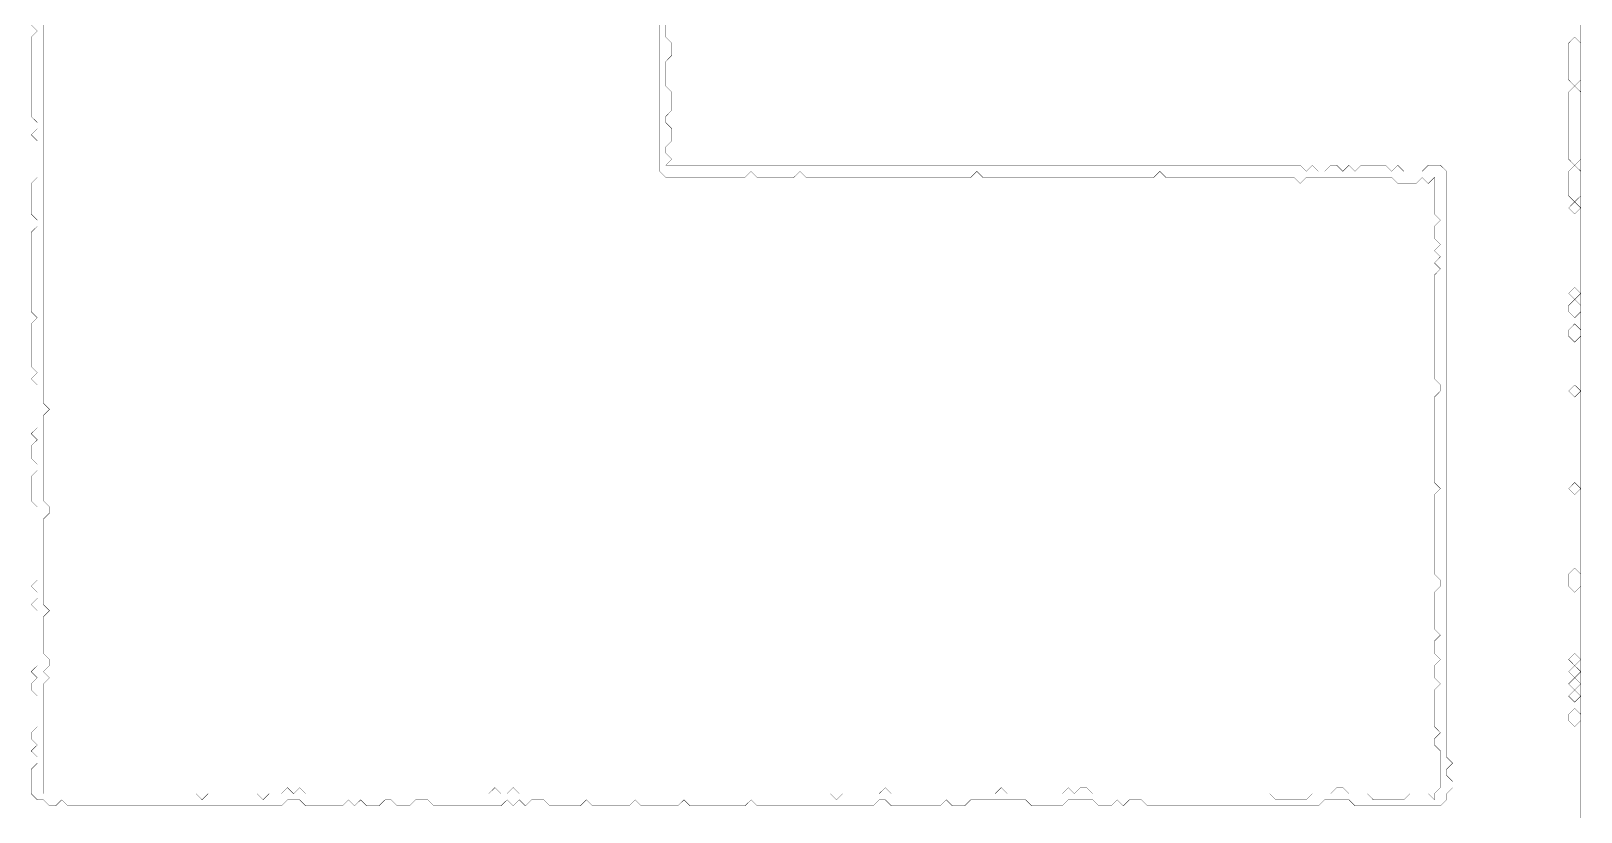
# Model space of a CAD drawing. Header units: metres. Extents: x 0 to 5082, y -5082 to 0.
# Drawn here: x 2556 to 5082, y -2536 to -1263 of the extents above; entities that cross this region are included whole.
import ezdxf

# ---------------------------------------------------------------- set-up
doc = ezdxf.new("R2010")
doc.units = ezdxf.units.M
doc.layers.add('conductor', color=1, linetype='Continuous')
doc.layers.add('substrate', color=5, linetype='Continuous')

msp = doc.modelspace()

# ---------------------------------------------------------------- linework, layer by layer
at = {"layer": 'conductor', "const_width": 0.5}
msp.add_lwpolyline([(2575.8, -1253.1), (2575.8, -1263.1), (2575.8, -1273), (2575.8, -1282.9), (2575.8, -1292.9), (2575.8, -1302.8), (2575.8, -1312.8), (2575.8, -1322.7), (2575.8, -1332.7), (2575.8, -1342.6), (2575.8, -1352.6), (2575.8, -1362.5), (2575.8, -1372.5), (2575.8, -1382.4), (2575.8, -1392.3), (2575.8, -1402.3), (2575.8, -1412.2), (2575.8, -1422.2), (2575.8, -1432.1), (2575.8, -1442.1), (2575.8, -1452), (2575.8, -1462), (2575.8, -1471.9), (2575.8, -1481.9), (2575.8, -1491.8), (2575.8, -1501.7), (2575.8, -1511.7), (2575.8, -1521.6), (2575.8, -1531.6), (2575.8, -1541.5), (2575.8, -1551.5), (2575.8, -1561.4), (2575.8, -1571.4), (2575.8, -1581.3), (2575.8, -1591.2), (2575.8, -1601.2), (2575.8, -1611.1), (2575.8, -1621.1), (2575.8, -1631), (2575.8, -1641), (2575.8, -1650.9), (2575.8, -1660.9), (2575.8, -1670.8), (2575.8, -1680.8), (2575.8, -1690.7), (2575.8, -1700.6), (2575.8, -1710.6), (2575.8, -1720.5), (2575.8, -1730.5), (2575.8, -1740.4), (2575.8, -1750.4), (2575.8, -1760.3), (2575.8, -1770.3), (2575.8, -1780.2), (2575.8, -1790.2), (2575.8, -1800.1), (2575.8, -1810), (2575.8, -1820), (2575.8, -1829.9), (2575.8, -1839.9), (2575.8, -1849.8), (2575.8, -1859.8), (2575.8, -1869.7), (2585.8, -1879.7), (2575.8, -1889.6), (2575.8, -1899.6), (2575.8, -1909.5), (2575.8, -1919.4), (2575.8, -1929.4), (2575.8, -1939.3), (2575.8, -1949.3), (2575.8, -1959.2), (2575.8, -1969.2), (2575.8, -1979.1), (2575.8, -1989.1), (2575.8, -1999), (2575.8, -2009), (2575.8, -2018.9), (2575.8, -2028.8), (2585.8, -2038.8), (2585.8, -2048.7), (2575.8, -2058.7), (2575.8, -2068.6), (2575.8, -2078.6), (2575.8, -2088.5), (2575.8, -2098.5), (2575.8, -2108.4), (2575.8, -2118.4), (2575.8, -2128.3), (2575.8, -2138.2), (2575.8, -2148.2), (2575.8, -2158.1), (2575.8, -2168.1), (2575.8, -2178), (2575.8, -2188), (2575.8, -2197.9), (2585.8, -2207.9), (2575.8, -2217.8), (2575.8, -2227.8), (2575.8, -2237.7), (2575.8, -2247.6), (2575.8, -2257.6), (2575.8, -2267.5), (2575.8, -2277.5), (2585.8, -2287.4), (2585.8, -2297.4), (2575.8, -2307.3), (2585.8, -2317.3), (2575.8, -2327.2), (2575.8, -2337.1), (2575.8, -2347.1), (2575.8, -2357), (2575.8, -2367), (2575.8, -2376.9), (2575.8, -2386.9), (2575.8, -2396.8), (2575.8, -2406.8), (2575.8, -2416.7), (2575.8, -2426.7), (2575.8, -2436.6), (2575.8, -2446.5), (2575.8, -2456.5), (2575.8, -2466.4), (2575.8, -2476.4), (2575.8, -2486.3), (2575.8, -2496.3), (2575.8, -2506.2), (2585.8, -2506.2), (2595.7, -2506.2), (2605.7, -2506.2), (2615.6, -2506.2), (2625.6, -2506.2), (2635.5, -2506.2), (2645.5, -2506.2), (2655.4, -2506.2), (2665.3, -2506.2), (2675.3, -2506.2), (2685.2, -2506.2), (2695.2, -2506.2), (2705.1, -2506.2), (2715.1, -2506.2), (2725, -2506.2), (2735, -2506.2), (2744.9, -2506.2), (2754.9, -2506.2), (2764.8, -2506.2), (2774.7, -2506.2), (2784.7, -2506.2), (2794.6, -2506.2), (2804.6, -2506.2), (2814.5, -2506.2), (2824.5, -2506.2), (2834.4, -2516.2), (2844.4, -2506.2), (2854.3, -2506.2), (2864.2, -2506.2), (2874.2, -2506.2), (2884.1, -2506.2), (2894.1, -2506.2), (2904, -2506.2), (2914, -2506.2), (2923.9, -2506.2), (2933.9, -2516.2), (2943.8, -2506.2), (2953.8, -2506.2), (2963.7, -2506.2), (2973.6, -2496.3), (2983.6, -2506.2), (2993.5, -2496.3), (3003.5, -2506.2), (3013.4, -2506.2), (3023.4, -2506.2), (3033.3, -2506.2), (3043.3, -2506.2), (3053.2, -2506.2), (3063.2, -2506.2), (3073.1, -2506.2), (3083, -2506.2), (3093, -2506.2), (3102.9, -2506.2), (3112.9, -2506.2), (3122.8, -2506.2), (3132.8, -2506.2), (3142.7, -2506.2), (3152.7, -2506.2), (3162.6, -2506.2), (3172.6, -2506.2), (3182.5, -2506.2), (3192.4, -2506.2), (3202.4, -2506.2), (3212.3, -2506.2), (3222.3, -2506.2), (3232.2, -2506.2), (3242.2, -2506.2), (3252.1, -2506.2), (3262.1, -2506.2), (3272, -2506.2), (3282, -2506.2), (3291.9, -2506.2), (3301.8, -2506.2), (3311.8, -2496.3), (3321.7, -2506.2), (3331.7, -2506.2), (3341.6, -2496.3), (3351.6, -2506.2), (3361.5, -2506.2), (3371.5, -2506.2), (3381.4, -2506.2), (3391.4, -2506.2), (3401.3, -2506.2), (3411.2, -2506.2), (3421.2, -2506.2), (3431.1, -2506.2), (3441.1, -2506.2), (3451, -2506.2), (3461, -2506.2), (3470.9, -2506.2), (3480.9, -2506.2), (3490.8, -2506.2), (3500.8, -2506.2), (3510.7, -2506.2), (3520.6, -2506.2), (3530.6, -2506.2), (3540.5, -2506.2), (3550.5, -2506.2), (3560.4, -2506.2), (3570.4, -2506.2), (3580.3, -2506.2), (3590.3, -2506.2), (3600.2, -2506.2), (3610.1, -2506.2), (3620.1, -2506.2), (3630, -2506.2), (3640, -2506.2), (3649.9, -2506.2), (3659.9, -2506.2), (3669.8, -2506.2), (3679.8, -2506.2), (3689.7, -2506.2), (3699.7, -2506.2), (3709.6, -2506.2), (3719.5, -2506.2), (3729.5, -2506.2), (3739.4, -2506.2), (3749.4, -2506.2), (3759.3, -2506.2), (3769.3, -2506.2), (3779.2, -2506.2), (3789.2, -2506.2), (3799.1, -2506.2), (3809.1, -2506.2), (3819, -2506.2), (3828.9, -2506.2), (3838.9, -2506.2), (3848.8, -2506.2), (3858.8, -2506.2), (3868.7, -2516.2), (3878.7, -2506.2), (3888.6, -2506.2), (3898.6, -2506.2), (3908.5, -2506.2), (3918.5, -2506.2), (3928.4, -2506.2), (3938.3, -2506.2), (3948.3, -2496.3), (3958.2, -2506.2), (3968.2, -2506.2), (3978.1, -2506.2), (3988.1, -2506.2), (3998, -2506.2), (4008, -2506.2), (4017.9, -2506.2), (4027.9, -2506.2), (4037.8, -2506.2), (4047.7, -2506.2), (4057.7, -2506.2), (4067.6, -2506.2), (4077.6, -2506.2), (4087.5, -2506.2), (4097.5, -2506.2), (4107.4, -2506.2), (4117.4, -2506.2), (4127.3, -2506.2), (4137.2, -2496.3), (4147.2, -2506.2), (4157.1, -2506.2), (4167.1, -2506.2), (4177, -2506.2), (4187, -2506.2), (4196.9, -2506.2), (4206.9, -2506.2), (4216.8, -2506.2), (4226.8, -2506.2), (4236.7, -2506.2), (4246.6, -2496.3), (4256.6, -2506.2), (4266.5, -2496.3), (4276.5, -2496.3), (4286.4, -2506.2), (4296.4, -2506.2), (4306.3, -2506.2), (4316.3, -2506.2), (4326.2, -2506.2), (4336.2, -2506.2), (4346.1, -2506.2), (4356, -2506.2), (4366, -2506.2), (4375.9, -2506.2), (4385.9, -2506.2), (4395.8, -2506.2), (4405.8, -2506.2), (4415.7, -2506.2), (4425.7, -2506.2), (4435.6, -2506.2), (4445.6, -2506.2), (4455.5, -2506.2), (4465.4, -2506.2), (4475.4, -2506.2), (4485.3, -2506.2), (4495.3, -2506.2), (4505.2, -2506.2), (4515.2, -2506.2), (4525.1, -2506.2), (4535.1, -2506.2), (4545, -2506.2), (4555, -2506.2), (4564.9, -2506.2), (4574.8, -2506.2), (4584.8, -2516.2), (4594.7, -2516.2), (4604.7, -2516.2), (4614.6, -2516.2), (4624.6, -2516.2), (4634.5, -2516.2), (4644.5, -2506.2), (4654.4, -2506.2), (4664.4, -2506.2), (4674.3, -2506.2), (4684.2, -2496.3), (4694.2, -2496.3), (4704.1, -2506.2), (4714.1, -2506.2), (4724, -2506.2), (4734, -2506.2), (4743.9, -2516.2), (4753.9, -2516.2), (4763.8, -2516.2), (4773.8, -2516.2), (4783.7, -2516.2), (4793.6, -2516.2), (4803.6, -2506.2), (4813.5, -2506.2), (4823.5, -2506.2), (4833.4, -2506.2), (4843.4, -2516.2), (4843.4, -2506.2), (4853.3, -2496.3), (4853.3, -2486.3), (4853.3, -2476.4), (4853.3, -2466.4), (4853.3, -2456.5), (4853.3, -2446.5), (4853.3, -2436.6), (4843.4, -2426.7), (4843.4, -2416.7), (4853.3, -2406.8), (4843.4, -2396.8), (4843.4, -2386.9), (4843.4, -2376.9), (4843.4, -2367), (4843.4, -2357), (4843.4, -2347.1), (4843.4, -2337.1), (4853.3, -2327.2), (4843.4, -2317.3), (4843.4, -2307.3), (4843.4, -2297.4), (4853.3, -2287.4), (4843.4, -2277.5), (4843.4, -2267.5), (4843.4, -2257.6), (4853.3, -2247.6), (4843.4, -2237.7), (4843.4, -2227.8), (4843.4, -2217.8), (4843.4, -2207.9), (4843.4, -2197.9), (4843.4, -2188), (4843.4, -2178), (4853.3, -2168.1), (4853.3, -2158.1), (4843.4, -2148.2), (4843.4, -2138.2), (4843.4, -2128.3), (4843.4, -2118.4), (4843.4, -2108.4), (4843.4, -2098.5), (4843.4, -2088.5), (4843.4, -2078.6), (4843.4, -2068.6), (4843.4, -2058.7), (4843.4, -2048.7), (4843.4, -2038.8), (4843.4, -2028.8), (4843.4, -2018.9), (4853.3, -2009), (4843.4, -1999), (4843.4, -1989.1), (4843.4, -1979.1), (4843.4, -1969.2), (4843.4, -1959.2), (4843.4, -1949.3), (4843.4, -1939.3), (4843.4, -1929.4), (4843.4, -1919.4), (4843.4, -1909.5), (4843.4, -1899.6), (4843.4, -1889.6), (4843.4, -1879.7), (4843.4, -1869.7), (4843.4, -1859.8), (4853.3, -1849.8), (4853.3, -1839.9), (4843.4, -1829.9), (4843.4, -1820), (4843.4, -1810), (4843.4, -1800.1), (4843.4, -1790.2), (4843.4, -1780.2), (4843.4, -1770.3), (4843.4, -1760.3), (4843.4, -1750.4), (4843.4, -1740.4), (4843.4, -1730.5), (4843.4, -1720.5), (4843.4, -1710.6), (4843.4, -1700.6), (4843.4, -1690.7), (4843.4, -1680.8), (4843.4, -1670.8), (4843.4, -1660.9), (4853.3, -1650.9), (4843.4, -1641), (4853.3, -1631), (4843.4, -1621.1), (4853.3, -1611.1), (4843.4, -1601.2), (4843.4, -1591.2), (4843.4, -1581.3), (4853.3, -1571.4), (4843.4, -1561.4), (4843.4, -1551.5), (4843.4, -1541.5), (4843.4, -1531.6), (4843.4, -1521.6), (4843.4, -1511.7), (4843.4, -1501.7), (4833.4, -1511.7), (4823.5, -1501.7), (4813.5, -1511.7), (4803.6, -1511.7), (4793.6, -1511.7), (4783.7, -1511.7), (4773.8, -1501.7), (4763.8, -1501.7), (4753.9, -1501.7), (4743.9, -1501.7), (4734, -1501.7), (4724, -1501.7), (4714.1, -1501.7), (4704.1, -1501.7), (4694.2, -1501.7), (4684.2, -1501.7), (4674.3, -1501.7), (4664.4, -1501.7), (4654.4, -1501.7), (4644.5, -1501.7), (4634.5, -1501.7), (4624.6, -1511.7), (4614.6, -1501.7), (4604.7, -1501.7), (4594.7, -1501.7), (4584.8, -1501.7), (4574.8, -1501.7), (4564.9, -1501.7), (4555, -1501.7), (4545, -1501.7), (4535.1, -1501.7), (4525.1, -1501.7), (4515.2, -1501.7), (4505.2, -1501.7), (4495.3, -1501.7), (4485.3, -1501.7), (4475.4, -1501.7), (4465.4, -1501.7), (4455.5, -1501.7), (4445.6, -1501.7), (4435.6, -1501.7), (4425.7, -1501.7), (4415.7, -1501.7), (4405.8, -1501.7), (4395.8, -1491.8), (4385.9, -1501.7), (4375.9, -1501.7), (4366, -1501.7), (4356, -1501.7), (4346.1, -1501.7), (4336.2, -1501.7), (4326.2, -1501.7), (4316.3, -1501.7), (4306.3, -1501.7), (4296.4, -1501.7), (4286.4, -1501.7), (4276.5, -1501.7), (4266.5, -1501.7), (4256.6, -1501.7), (4246.6, -1501.7), (4236.7, -1501.7), (4226.8, -1501.7), (4216.8, -1501.7), (4206.9, -1501.7), (4196.9, -1501.7), (4187, -1501.7), (4177, -1501.7), (4167.1, -1501.7), (4157.1, -1501.7), (4147.2, -1501.7), (4137.2, -1501.7), (4127.3, -1501.7), (4117.4, -1501.7), (4107.4, -1501.7), (4097.5, -1491.8), (4087.5, -1501.7), (4077.6, -1501.7), (4067.6, -1501.7), (4057.7, -1501.7), (4047.7, -1501.7), (4037.8, -1501.7), (4027.9, -1501.7), (4017.9, -1501.7), (4008, -1501.7), (3998, -1501.7), (3988.1, -1501.7), (3978.1, -1501.7), (3968.2, -1501.7), (3958.2, -1501.7), (3948.3, -1501.7), (3938.3, -1501.7), (3928.4, -1501.7), (3918.5, -1501.7), (3908.5, -1501.7), (3898.6, -1501.7), (3888.6, -1501.7), (3878.7, -1501.7), (3868.7, -1501.7), (3858.8, -1501.7), (3848.8, -1501.7), (3838.9, -1501.7), (3828.9, -1501.7), (3819, -1501.7), (3809.1, -1491.8), (3799.1, -1501.7), (3789.2, -1501.7), (3779.2, -1501.7), (3769.3, -1501.7), (3759.3, -1501.7), (3749.4, -1501.7), (3739.4, -1501.7), (3729.5, -1491.8), (3719.5, -1501.7), (3709.6, -1501.7), (3699.7, -1501.7), (3689.7, -1501.7), (3679.8, -1501.7), (3669.8, -1501.7), (3659.9, -1501.7), (3649.9, -1501.7), (3640, -1501.7), (3630, -1501.7), (3620.1, -1501.7), (3610.1, -1501.7), (3600.2, -1501.7), (3590.3, -1501.7), (3580.3, -1491.8), (3580.3, -1481.9), (3580.3, -1471.9), (3580.3, -1462), (3580.3, -1452), (3580.3, -1442.1), (3580.3, -1432.1), (3580.3, -1422.2), (3580.3, -1412.2), (3580.3, -1402.3), (3580.3, -1392.3), (3580.3, -1382.4), (3580.3, -1372.5), (3580.3, -1362.5), (3580.3, -1352.6), (3580.3, -1342.6), (3580.3, -1332.7), (3580.3, -1322.7), (3580.3, -1312.8), (3580.3, -1302.8), (3580.3, -1292.9), (3580.3, -1282.9), (3580.3, -1273), (3580.3, -1263.1), (3580.3, -1253.1)], dxfattribs=at)
at = {"layer": 'substrate', "const_width": 0.5}
for points in [[(3590.3, -1253.1), (3590.3, -1263.1), (3590.3, -1273), (3600.2, -1282.9), (3600.2, -1292.9), (3600.2, -1302.8), (3590.3, -1312.8), (3590.3, -1322.7), (3590.3, -1332.7), (3590.3, -1342.6), (3590.3, -1352.6), (3600.2, -1362.5), (3600.2, -1372.5), (3600.2, -1382.4), (3600.2, -1392.3), (3590.3, -1402.3), (3590.3, -1412.2), (3600.2, -1422.2), (3600.2, -1432.1), (3600.2, -1442.1), (3590.3, -1452), (3590.3, -1462), (3600.2, -1471.9), (3590.3, -1481.9), (3600.2, -1481.9), (3610.1, -1481.9), (3620.1, -1481.9), (3630, -1481.9), (3640, -1481.9), (3649.9, -1481.9), (3659.9, -1481.9), (3669.8, -1481.9), (3679.8, -1481.9), (3689.7, -1481.9), (3699.7, -1481.9), (3709.6, -1481.9), (3719.5, -1481.9), (3729.5, -1481.9), (3739.4, -1481.9), (3749.4, -1481.9), (3759.3, -1481.9), (3769.3, -1481.9), (3779.2, -1481.9), (3789.2, -1481.9), (3799.1, -1481.9), (3809.1, -1481.9), (3819, -1481.9), (3828.9, -1481.9), (3838.9, -1481.9), (3848.8, -1481.9), (3858.8, -1481.9), (3868.7, -1481.9), (3878.7, -1481.9), (3888.6, -1481.9), (3898.6, -1481.9), (3908.5, -1481.9), (3918.5, -1481.9), (3928.4, -1481.9), (3938.3, -1481.9), (3948.3, -1481.9), (3958.2, -1481.9), (3968.2, -1481.9), (3978.1, -1481.9), (3988.1, -1481.9), (3998, -1481.9), (4008, -1481.9), (4017.9, -1481.9), (4027.9, -1481.9), (4037.8, -1481.9), (4047.7, -1481.9), (4057.7, -1481.9), (4067.6, -1481.9), (4077.6, -1481.9), (4087.5, -1481.9), (4097.5, -1481.9), (4107.4, -1481.9), (4117.4, -1481.9), (4127.3, -1481.9), (4137.2, -1481.9), (4147.2, -1481.9), (4157.1, -1481.9), (4167.1, -1481.9), (4177, -1481.9), (4187, -1481.9), (4196.9, -1481.9), (4206.9, -1481.9), (4216.8, -1481.9), (4226.8, -1481.9), (4236.7, -1481.9), (4246.6, -1481.9), (4256.6, -1481.9), (4266.5, -1481.9), (4276.5, -1481.9), (4286.4, -1481.9), (4296.4, -1481.9), (4306.3, -1481.9), (4316.3, -1481.9), (4326.2, -1481.9), (4336.2, -1481.9), (4346.1, -1481.9), (4356, -1481.9), (4366, -1481.9), (4375.9, -1481.9), (4385.9, -1481.9), (4395.8, -1481.9), (4405.8, -1481.9), (4415.7, -1481.9), (4425.7, -1481.9), (4435.6, -1481.9), (4445.6, -1481.9), (4455.5, -1481.9), (4465.4, -1481.9), (4475.4, -1481.9), (4485.3, -1481.9), (4495.3, -1481.9), (4505.2, -1481.9), (4515.2, -1481.9), (4525.1, -1481.9), (4535.1, -1481.9), (4545, -1481.9), (4555, -1481.9), (4564.9, -1481.9), (4574.8, -1481.9), (4584.8, -1481.9), (4594.7, -1481.9), (4604.7, -1481.9), (4614.6, -1481.9), (4624.6, -1481.9), (4634.5, -1491.8), (4644.5, -1481.9), (4654.4, -1491.8), (4664.4, -1491.8), (4674.3, -1481.9), (4684.2, -1481.9), (4694.2, -1491.8), (4704.1, -1481.9), (4714.1, -1491.8), (4724, -1481.9), (4734, -1481.9), (4743.9, -1481.9), (4753.9, -1481.9), (4763.8, -1481.9), (4773.8, -1491.8), (4783.7, -1481.9), (4793.6, -1491.8), (4803.6, -1491.8), (4813.5, -1491.8), (4823.5, -1491.8), (4833.4, -1481.9), (4843.4, -1481.9), (4853.3, -1481.9), (4863.3, -1491.8), (4863.3, -1501.7), (4863.3, -1511.7), (4863.3, -1521.6), (4863.3, -1531.6), (4863.3, -1541.5), (4863.3, -1551.5), (4863.3, -1561.4), (4863.3, -1571.4), (4863.3, -1581.3), (4863.3, -1591.2), (4863.3, -1601.2), (4863.3, -1611.1), (4863.3, -1621.1), (4863.3, -1631), (4863.3, -1641), (4863.3, -1650.9), (4863.3, -1660.9), (4863.3, -1670.8), (4863.3, -1680.8), (4863.3, -1690.7), (4863.3, -1700.6), (4863.3, -1710.6), (4863.3, -1720.5), (4863.3, -1730.5), (4863.3, -1740.4), (4863.3, -1750.4), (4863.3, -1760.3), (4863.3, -1770.3), (4863.3, -1780.2), (4863.3, -1790.2), (4863.3, -1800.1), (4863.3, -1810), (4863.3, -1820), (4863.3, -1829.9), (4863.3, -1839.9), (4863.3, -1849.8), (4863.3, -1859.8), (4863.3, -1869.7), (4863.3, -1879.7), (4863.3, -1889.6), (4863.3, -1899.6), (4863.3, -1909.5), (4863.3, -1919.4), (4863.3, -1929.4), (4863.3, -1939.3), (4863.3, -1949.3), (4863.3, -1959.2), (4863.3, -1969.2), (4863.3, -1979.1), (4863.3, -1989.1), (4863.3, -1999), (4863.3, -2009), (4863.3, -2018.9), (4863.3, -2028.8), (4863.3, -2038.8), (4863.3, -2048.7), (4863.3, -2058.7), (4863.3, -2068.6), (4863.3, -2078.6), (4863.3, -2088.5), (4863.3, -2098.5), (4863.3, -2108.4), (4863.3, -2118.4), (4863.3, -2128.3), (4863.3, -2138.2), (4863.3, -2148.2), (4863.3, -2158.1), (4863.3, -2168.1), (4863.3, -2178), (4863.3, -2188), (4863.3, -2197.9), (4863.3, -2207.9), (4863.3, -2217.8), (4863.3, -2227.8), (4863.3, -2237.7), (4863.3, -2247.6), (4863.3, -2257.6), (4863.3, -2267.5), (4863.3, -2277.5), (4863.3, -2287.4), (4863.3, -2297.4), (4863.3, -2307.3), (4863.3, -2317.3), (4863.3, -2327.2), (4863.3, -2337.1), (4863.3, -2347.1), (4863.3, -2357), (4863.3, -2367), (4863.3, -2376.9), (4863.3, -2386.9), (4863.3, -2396.8), (4863.3, -2406.8), (4863.3, -2416.7), (4863.3, -2426.7), (4863.3, -2436.6), (4863.3, -2446.5), (4873.2, -2456.5), (4863.3, -2466.4), (4863.3, -2476.4), (4873.2, -2486.3), (4873.2, -2496.3), (4863.3, -2506.2), (4863.3, -2516.2), (4853.3, -2526.1), (4843.4, -2526.1), (4833.4, -2526.1), (4823.5, -2526.1), (4813.5, -2526.1), (4803.6, -2526.1), (4793.6, -2526.1), (4783.7, -2526.1), (4773.8, -2526.1), (4763.8, -2526.1), (4753.9, -2526.1), (4743.9, -2526.1), (4734, -2526.1), (4724, -2526.1), (4714.1, -2526.1), (4704.1, -2516.2), (4694.2, -2516.2), (4684.2, -2516.2), (4674.3, -2516.2), (4664.4, -2516.2), (4654.4, -2526.1), (4644.5, -2526.1), (4634.5, -2526.1), (4624.6, -2526.1), (4614.6, -2526.1), (4604.7, -2526.1), (4594.7, -2526.1), (4584.8, -2526.1), (4574.8, -2526.1), (4564.9, -2526.1), (4555, -2526.1), (4545, -2526.1), (4535.1, -2526.1), (4525.1, -2526.1), (4515.2, -2526.1), (4505.2, -2526.1), (4495.3, -2526.1), (4485.3, -2526.1), (4475.4, -2526.1), (4465.4, -2526.1), (4455.5, -2526.1), (4445.6, -2526.1), (4435.6, -2526.1), (4425.7, -2526.1), (4415.7, -2526.1), (4405.8, -2526.1), (4395.8, -2526.1), (4385.9, -2526.1), (4375.9, -2526.1), (4366, -2516.2), (4356, -2516.2), (4346.1, -2516.2), (4336.2, -2526.1), (4326.2, -2516.2), (4316.3, -2526.1), (4306.3, -2526.1), (4296.4, -2526.1), (4286.4, -2516.2), (4276.5, -2516.2), (4266.5, -2516.2), (4256.6, -2516.2), (4246.6, -2516.2), (4236.7, -2526.1), (4226.8, -2526.1), (4216.8, -2526.1), (4206.9, -2526.1), (4196.9, -2526.1), (4187, -2526.1), (4177, -2516.2), (4167.1, -2516.2), (4157.1, -2516.2), (4147.2, -2516.2), (4137.2, -2516.2), (4127.3, -2516.2), (4117.4, -2516.2), (4107.4, -2516.2), (4097.5, -2516.2), (4087.5, -2516.2), (4077.6, -2526.1), (4067.6, -2526.1), (4057.7, -2526.1), (4047.7, -2516.2), (4037.8, -2526.1), (4027.9, -2526.1), (4017.9, -2526.1), (4008, -2526.1), (3998, -2526.1), (3988.1, -2526.1), (3978.1, -2526.1), (3968.2, -2526.1), (3958.2, -2526.1), (3948.3, -2516.2), (3938.3, -2516.2), (3928.4, -2526.1), (3918.5, -2526.1), (3908.5, -2526.1), (3898.6, -2526.1), (3888.6, -2526.1), (3878.7, -2526.1), (3868.7, -2526.1), (3858.8, -2526.1), (3848.8, -2526.1), (3838.9, -2526.1), (3828.9, -2526.1), (3819, -2526.1), (3809.1, -2526.1), (3799.1, -2526.1), (3789.2, -2526.1), (3779.2, -2526.1), (3769.3, -2526.1), (3759.3, -2526.1), (3749.4, -2526.1), (3739.4, -2526.1), (3729.5, -2516.2), (3719.5, -2526.1), (3709.6, -2526.1), (3699.7, -2526.1), (3689.7, -2526.1), (3679.8, -2526.1), (3669.8, -2526.1), (3659.9, -2526.1), (3649.9, -2526.1), (3640, -2526.1), (3630, -2526.1), (3620.1, -2516.2), (3610.1, -2526.1), (3600.2, -2526.1), (3590.3, -2526.1), (3580.3, -2526.1), (3570.4, -2526.1), (3560.4, -2526.1), (3550.5, -2526.1), (3540.5, -2516.2), (3530.6, -2526.1), (3520.6, -2526.1), (3510.7, -2526.1), (3500.8, -2526.1), (3490.8, -2526.1), (3480.9, -2526.1), (3470.9, -2526.1), (3461, -2516.2), (3451, -2526.1), (3441.1, -2526.1), (3431.1, -2526.1), (3421.2, -2526.1), (3411.2, -2526.1), (3401.3, -2526.1), (3391.4, -2516.2), (3381.4, -2516.2), (3371.5, -2516.2), (3361.5, -2526.1), (3351.6, -2516.2), (3341.6, -2526.1), (3331.7, -2516.2), (3321.7, -2526.1), (3311.8, -2526.1), (3301.8, -2526.1), (3291.9, -2526.1), (3282, -2526.1), (3272, -2526.1), (3262.1, -2526.1), (3252.1, -2526.1), (3242.2, -2526.1), (3232.2, -2526.1), (3222.3, -2526.1), (3212.3, -2526.1), (3202.4, -2516.2), (3192.4, -2516.2), (3182.5, -2516.2), (3172.6, -2526.1), (3162.6, -2526.1), (3152.7, -2526.1), (3142.7, -2516.2), (3132.8, -2516.2), (3122.8, -2526.1), (3112.9, -2526.1), (3102.9, -2526.1), (3093, -2516.2), (3083, -2526.1), (3073.1, -2516.2), (3063.2, -2526.1), (3053.2, -2526.1), (3043.3, -2526.1), (3033.3, -2526.1), (3023.4, -2526.1), (3013.4, -2526.1), (3003.5, -2526.1), (2993.5, -2516.2), (2983.6, -2516.2), (2973.6, -2516.2), (2963.7, -2526.1), (2953.8, -2526.1), (2943.8, -2526.1), (2933.9, -2526.1), (2923.9, -2526.1), (2914, -2526.1), (2904, -2526.1), (2894.1, -2526.1), (2884.1, -2526.1), (2874.2, -2526.1), (2864.2, -2526.1), (2854.3, -2526.1), (2844.4, -2526.1), (2834.4, -2526.1), (2824.5, -2526.1), (2814.5, -2526.1), (2804.6, -2526.1), (2794.6, -2526.1), (2784.7, -2526.1), (2774.7, -2526.1), (2764.8, -2526.1), (2754.9, -2526.1), (2744.9, -2526.1), (2735, -2526.1), (2725, -2526.1), (2715.1, -2526.1), (2705.1, -2526.1), (2695.2, -2526.1), (2685.2, -2526.1), (2675.3, -2526.1), (2665.3, -2526.1), (2655.4, -2526.1), (2645.5, -2526.1), (2635.5, -2526.1), (2625.6, -2526.1), (2615.6, -2526.1), (2605.7, -2516.2), (2595.7, -2526.1), (2585.8, -2526.1), (2575.8, -2516.2), (2565.9, -2516.2), (2555.9, -2506.2), (2555.9, -2496.3), (2555.9, -2486.3), (2555.9, -2476.4), (2555.9, -2466.4), (2565.9, -2456.5), (2565.9, -2446.5), (2555.9, -2436.6), (2565.9, -2426.7), (2555.9, -2416.7), (2555.9, -2406.8), (2565.9, -2396.8), (2565.9, -2386.9), (2565.9, -2376.9), (2565.9, -2367), (2565.9, -2357), (2565.9, -2347.1), (2555.9, -2337.1), (2555.9, -2327.2), (2565.9, -2317.3), (2555.9, -2307.3), (2565.9, -2297.4), (2565.9, -2287.4), (2565.9, -2277.5), (2565.9, -2267.5), (2565.9, -2257.6), (2565.9, -2247.6), (2565.9, -2237.7), (2565.9, -2227.8), (2565.9, -2217.8), (2565.9, -2207.9), (2555.9, -2197.9), (2565.9, -2188), (2565.9, -2178), (2555.9, -2168.1), (2565.9, -2158.1), (2565.9, -2148.2), (2565.9, -2138.2), (2565.9, -2128.3), (2565.9, -2118.4), (2565.9, -2108.4), (2565.9, -2098.5), (2565.9, -2088.5), (2565.9, -2078.6), (2565.9, -2068.6), (2565.9, -2058.7), (2565.9, -2048.7), (2565.9, -2038.8), (2555.9, -2028.8), (2555.9, -2018.9), (2555.9, -2009), (2555.9, -1999), (2555.9, -1989.1), (2565.9, -1979.1), (2565.9, -1969.2), (2555.9, -1959.2), (2555.9, -1949.3), (2555.9, -1939.3), (2565.9, -1929.4), (2555.9, -1919.4), (2565.9, -1909.5), (2565.9, -1899.6), (2565.9, -1889.6), (2565.9, -1879.7), (2565.9, -1869.7), (2565.9, -1859.8), (2565.9, -1849.8), (2565.9, -1839.9), (2555.9, -1829.9), (2565.9, -1820), (2555.9, -1810), (2555.9, -1800.1), (2555.9, -1790.2), (2555.9, -1780.2), (2555.9, -1770.3), (2555.9, -1760.3), (2555.9, -1750.4), (2555.9, -1740.4), (2565.9, -1730.5), (2555.9, -1720.5), (2555.9, -1710.6), (2555.9, -1700.6), (2555.9, -1690.7), (2555.9, -1680.8), (2555.9, -1670.8), (2555.9, -1660.9), (2555.9, -1650.9), (2555.9, -1641), (2555.9, -1631), (2555.9, -1621.1), (2555.9, -1611.1), (2555.9, -1601.2), (2555.9, -1591.2), (2565.9, -1581.3), (2565.9, -1571.4), (2555.9, -1561.4), (2555.9, -1551.5), (2555.9, -1541.5), (2555.9, -1531.6), (2555.9, -1521.6), (2555.9, -1511.7), (2565.9, -1501.7), (2565.9, -1491.8), (2565.9, -1481.9), (2565.9, -1471.9), (2565.9, -1462), (2565.9, -1452), (2565.9, -1442.1), (2555.9, -1432.1), (2565.9, -1422.2), (2565.9, -1412.2), (2555.9, -1402.3), (2555.9, -1392.3), (2555.9, -1382.4), (2555.9, -1372.5), (2555.9, -1362.5), (2555.9, -1352.6), (2555.9, -1342.6), (2555.9, -1332.7), (2555.9, -1322.7), (2555.9, -1312.8), (2555.9, -1302.8), (2555.9, -1292.9), (2555.9, -1282.9), (2555.9, -1273), (2565.9, -1263.1), (2555.9, -1253.1)], [(5082.1, -2546), (5082.1, -2536.1), (5082.1, -2526.1), (5082.1, -2516.2), (5082.1, -2506.2), (5082.1, -2496.3), (5082.1, -2486.3), (5082.1, -2476.4), (5082.1, -2466.4), (5082.1, -2456.5), (5082.1, -2446.5), (5082.1, -2436.6), (5082.1, -2426.7), (5082.1, -2416.7), (5082.1, -2406.8), (5082.1, -2396.8), (5082.1, -2386.9), (5082.1, -2376.9), (5082.1, -2367), (5082.1, -2357), (5082.1, -2347.1), (5082.1, -2337.1), (5082.1, -2327.2), (5082.1, -2317.3), (5082.1, -2307.3), (5082.1, -2297.4), (5082.1, -2287.4), (5082.1, -2277.5), (5082.1, -2267.5), (5082.1, -2257.6), (5082.1, -2247.6), (5082.1, -2237.7), (5082.1, -2227.8), (5082.1, -2217.8), (5082.1, -2207.9), (5082.1, -2197.9), (5082.1, -2188), (5082.1, -2178), (5082.1, -2168.1), (5082.1, -2158.1), (5082.1, -2148.2), (5082.1, -2138.2), (5082.1, -2128.3), (5082.1, -2118.4), (5082.1, -2108.4), (5082.1, -2098.5), (5082.1, -2088.5), (5082.1, -2078.6), (5082.1, -2068.6), (5082.1, -2058.7), (5082.1, -2048.7), (5082.1, -2038.8), (5082.1, -2028.8), (5082.1, -2018.9), (5082.1, -2009), (5082.1, -1999), (5082.1, -1989.1), (5082.1, -1979.1), (5082.1, -1969.2), (5082.1, -1959.2), (5082.1, -1949.3), (5082.1, -1939.3), (5082.1, -1929.4), (5082.1, -1919.4), (5082.1, -1909.5), (5082.1, -1899.6), (5082.1, -1889.6), (5082.1, -1879.7), (5082.1, -1869.7), (5082.1, -1859.8), (5082.1, -1849.8), (5082.1, -1839.9), (5082.1, -1829.9), (5082.1, -1820), (5082.1, -1810), (5082.1, -1800.1), (5082.1, -1790.2), (5082.1, -1780.2), (5082.1, -1770.3), (5082.1, -1760.3), (5082.1, -1750.4), (5082.1, -1740.4), (5082.1, -1730.5), (5082.1, -1720.5), (5082.1, -1710.6), (5082.1, -1700.6), (5082.1, -1690.7), (5082.1, -1680.8), (5082.1, -1670.8), (5082.1, -1660.9), (5082.1, -1650.9), (5082.1, -1641), (5082.1, -1631), (5082.1, -1621.1), (5082.1, -1611.1), (5082.1, -1601.2), (5082.1, -1591.2), (5082.1, -1581.3), (5082.1, -1571.4), (5082.1, -1561.4), (5082.1, -1551.5), (5082.1, -1541.5), (5082.1, -1531.6), (5082.1, -1521.6), (5082.1, -1511.7), (5082.1, -1501.7), (5082.1, -1491.8), (5082.1, -1481.9), (5082.1, -1471.9), (5082.1, -1462), (5082.1, -1452), (5082.1, -1442.1), (5082.1, -1432.1), (5082.1, -1422.2), (5082.1, -1412.2), (5082.1, -1402.3), (5082.1, -1392.3), (5082.1, -1382.4), (5082.1, -1372.5), (5082.1, -1362.5), (5082.1, -1352.6), (5082.1, -1342.6), (5082.1, -1332.7), (5082.1, -1322.7), (5082.1, -1312.8), (5082.1, -1302.8), (5082.1, -1292.9), (5082.1, -1282.9), (5082.1, -1273), (5082.1, -1263.1), (5082.1, -1253.1)]]:
    msp.add_lwpolyline(points, dxfattribs=at)
for points in [[(5062.2, -1282.9), (5072.1, -1273), (5082.1, -1282.9), (5082.1, -1292.9), (5082.1, -1302.8), (5082.1, -1312.8), (5082.1, -1322.7), (5082.1, -1332.7), (5082.1, -1342.6), (5072.1, -1352.6), (5062.2, -1342.6), (5062.2, -1332.7), (5062.2, -1322.7), (5062.2, -1312.8), (5062.2, -1302.8), (5062.2, -1292.9)], [(5062.2, -1362.5), (5072.1, -1352.6), (5082.1, -1362.5), (5082.1, -1372.5), (5082.1, -1382.4), (5082.1, -1392.3), (5082.1, -1402.3), (5082.1, -1412.2), (5082.1, -1422.2), (5082.1, -1432.1), (5082.1, -1442.1), (5082.1, -1452), (5082.1, -1462), (5082.1, -1471.9), (5072.1, -1481.9), (5062.2, -1471.9), (5062.2, -1462), (5062.2, -1452), (5062.2, -1442.1), (5062.2, -1432.1), (5062.2, -1422.2), (5062.2, -1412.2), (5062.2, -1402.3), (5062.2, -1392.3), (5062.2, -1382.4), (5062.2, -1372.5)], [(5062.2, -1491.8), (5072.1, -1481.9), (5082.1, -1491.8), (5082.1, -1501.7), (5082.1, -1511.7), (5082.1, -1521.6), (5082.1, -1531.6), (5072.1, -1541.5), (5062.2, -1531.6), (5062.2, -1521.6), (5062.2, -1511.7), (5062.2, -1501.7)], [(5062.2, -1551.5), (5072.1, -1541.5), (5082.1, -1551.5), (5072.1, -1561.4)], [(5062.2, -1690.7), (5072.1, -1680.8), (5082.1, -1690.7), (5072.1, -1700.6)], [(5062.2, -1710.6), (5072.1, -1700.6), (5082.1, -1710.6), (5082.1, -1720.5), (5072.1, -1730.5), (5062.2, -1720.5)], [(5062.2, -1750.4), (5072.1, -1740.4), (5082.1, -1750.4), (5082.1, -1760.3), (5072.1, -1770.3), (5062.2, -1760.3)], [(5062.2, -1849.8), (5072.1, -1839.9), (5082.1, -1849.8), (5072.1, -1859.8)], [(5062.2, -2009), (5072.1, -1999), (5082.1, -2009), (5072.1, -2018.9)], [(5062.2, -2148.2), (5072.1, -2138.2), (5082.1, -2148.2), (5082.1, -2158.1), (5082.1, -2168.1), (5072.1, -2178), (5062.2, -2168.1), (5062.2, -2158.1)], [(5062.2, -2287.4), (5072.1, -2277.5), (5082.1, -2287.4), (5072.1, -2297.4)], [(5062.2, -2307.3), (5072.1, -2297.4), (5082.1, -2307.3), (5072.1, -2317.3)], [(5062.2, -2327.2), (5072.1, -2317.3), (5082.1, -2327.2), (5072.1, -2337.1)], [(5062.2, -2347.1), (5072.1, -2337.1), (5082.1, -2347.1), (5072.1, -2357)], [(5062.2, -2376.9), (5072.1, -2367), (5082.1, -2376.9), (5082.1, -2386.9), (5072.1, -2396.8), (5062.2, -2386.9)]]:
    msp.add_lwpolyline(points, close=True, dxfattribs=at)

doc.saveas('drawing.dxf')
